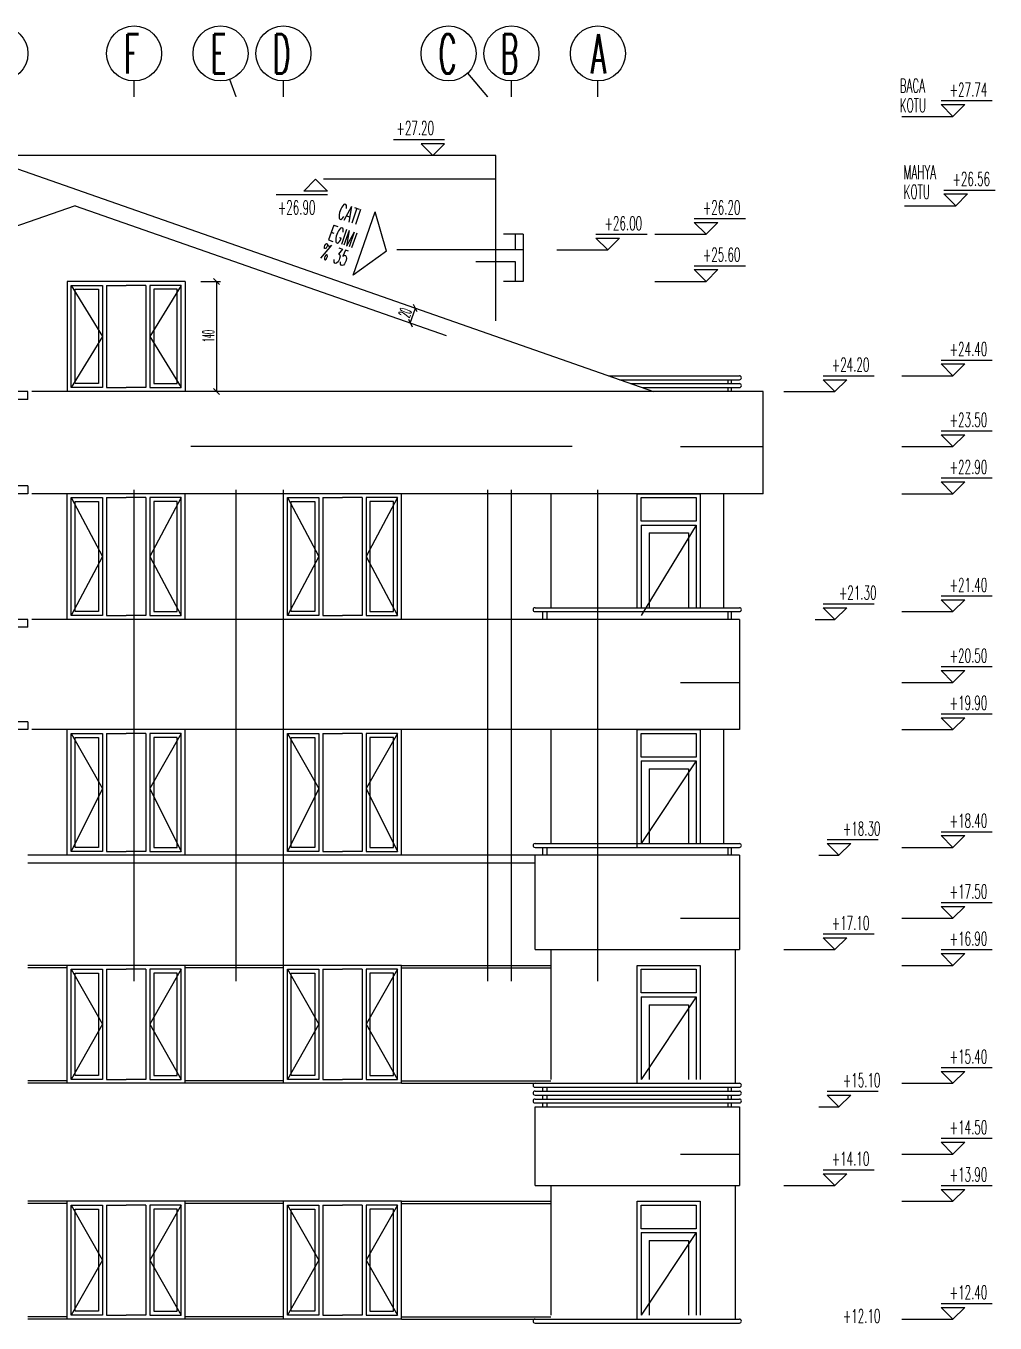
# Model space of a CAD drawing. Extents: x 78 to 306, y -397 to 18.
# Drawn here: x 281.0036 to 281.2501, y -396.6116 to -396.2816 of the extents above; entities that cross this region are included whole.
import ezdxf

# ---------------------------------------------------------------- set-up
doc = ezdxf.new("R2010")
doc.units = 0
doc.header["$LTSCALE"] = 0.5
doc.header["$MEASUREMENT"] = 0
doc.linetypes.add('DASHDOT2', pattern=[0.5, 0.25, -0.125, 0, -0.125])
doc.linetypes.add('DOT2', pattern=[0.125, 0, -0.125])
doc.layers.get('0').update_dxf_attribs({"linetype": 'CONTINUOUS'})
for name, color, linetype in [('AKS', 5, 'DASHDOT2'), ('DUVAR', 6, 'CONTINUOUS'), ('IZDUSUM', 2, 'DOT2'), ('KAPI', 1, 'CONTINUOUS'), ('KOLON', 4, 'CONTINUOUS'), ('OLCU', 31, 'CONTINUOUS'), ('TARAMA', 8, 'CONTINUOUS'), ('TEFRIS', 11, 'CONTINUOUS')]:
    doc.layers.add(name, color=color, linetype=linetype)
doc.styles.add('OLCU', font='romans.shx', dxfattribs={"width": 0.6, "height": 0.125})
doc.styles.add('OLCUIC', font='ROMANS.SHX', dxfattribs={"width": 0.4, "height": 0.15})

msp = doc.modelspace()

# ---------------------------------------------------------------- linework, layer by layer
at = {"color": 0, "linetype": 'ByBlock'}
for p, q in [((281.05289, -396.34731), (281.05139, -396.34581)), ((281.10317, -396.35433), (281.10225, -396.35241)), ((281.10093, -396.35619), (281.10185, -396.3581)), ((281.05139, -396.37381), (281.05289, -396.37531))]:
    msp.add_line(p, q, dxfattribs=at)
at = {"layer": 'AKS'}
for p, q in [((281.12114, -396.29956), (281.11604, -396.29356)), ((281.03114, -396.94956), (281.03114, -396.29556)), ((281.05714, -396.29956), (281.05547, -396.29516)), ((281.06914, -396.94956), (281.06914, -396.29556)), ((281.12714, -396.94956), (281.12714, -396.29556)), ((281.14914, -396.94956), (281.14914, -396.29556)), ((281.05714, -396.94956), (281.05714, -396.29956)), ((281.12114, -396.94956), (281.12114, -396.29956))]:
    msp.add_line(p, q, dxfattribs=at)
at = {"layer": 'DUVAR'}
for p, q in [((280.99514, -396.31572), (281.16325, -396.37456)), ((281.04414, -396.34656), (281.01414, -396.34656)), ((281.01414, -396.34656), (281.01414, -396.37456)), ((281.04414, -396.34656), (281.04414, -396.37456)), ((281.19114, -396.37456), (281.00514, -396.37456)), ((281.19114, -396.40056), (281.19114, -396.37456)), ((281.19114, -396.40056), (281.00514, -396.40056)), ((281.01414, -396.43256), (281.01414, -396.40056)), ((281.04414, -396.40056), (281.01414, -396.40056)), ((281.04414, -396.43256), (281.04414, -396.40056)), ((281.06914, -396.43256), (281.06914, -396.40056)), ((281.09914, -396.40056), (281.06914, -396.40056)), ((281.09914, -396.43256), (281.09914, -396.40056)), ((281.13714, -396.40056), (281.13714, -396.42956)), ((281.18514, -396.43256), (281.00514, -396.43256)), ((281.18514, -396.43256), (281.18514, -396.46056)), ((281.18514, -396.46056), (281.00514, -396.46056)), ((281.01414, -396.49256), (281.01414, -396.46056)), ((281.04414, -396.49256), (281.04414, -396.46056)), ((281.06914, -396.49256), (281.06914, -396.46056)), ((281.09914, -396.49256), (281.09914, -396.46056)), ((281.13714, -396.46056), (281.13714, -396.48956)), ((281.18514, -396.49256), (281.00414, -396.49256)), ((281.13314, -396.49456), (281.00414, -396.49456)), ((281.04414, -396.49256), (281.01414, -396.49256)), ((281.09914, -396.49256), (281.06914, -396.49256)), ((281.13314, -396.51656), (281.13314, -396.49256)), ((281.18514, -396.49256), (281.18514, -396.51656)), ((281.13314, -396.51656), (281.18514, -396.51656)), ((281.13714, -396.51656), (281.13714, -396.54956)), ((281.01414, -396.55056), (281.01414, -396.52056)), ((281.04414, -396.52056), (281.01414, -396.52056)), ((281.04414, -396.55056), (281.04414, -396.52056)), ((281.06914, -396.55056), (281.06914, -396.52056)), ((281.09914, -396.52056), (281.06914, -396.52056)), ((281.09914, -396.55056), (281.09914, -396.52056)), ((281.04414, -396.55056), (281.01414, -396.55056)), ((281.09914, -396.55056), (281.06914, -396.55056)), ((281.13314, -396.55656), (281.18514, -396.55656)), ((281.13314, -396.57656), (281.13314, -396.55656)), ((281.18514, -396.55656), (281.18514, -396.57656)), ((281.13314, -396.57656), (281.18514, -396.57656)), ((281.13714, -396.57656), (281.13714, -396.60956)), ((281.01414, -396.61056), (281.01414, -396.58056)), ((281.04414, -396.58056), (281.01414, -396.58056)), ((281.04414, -396.61056), (281.04414, -396.58056)), ((281.06914, -396.61056), (281.06914, -396.58056)), ((281.09914, -396.58056), (281.06914, -396.58056)), ((281.09914, -396.61056), (281.09914, -396.58056)), ((281.04414, -396.61056), (281.01414, -396.61056)), ((281.09914, -396.61056), (281.06914, -396.61056))]:
    msp.add_line(p, q, dxfattribs=at)
at = {"layer": 'IZDUSUM', "ltscale": 0.5}
for p, q in [((281.12314, -396.32056), (281.07932, -396.32056)), ((281.01614, -396.32731), (280.84114, -396.38856)), ((281.01614, -396.32731), (281.19114, -396.38856)), ((281.12814, -396.33856), (281.12814, -396.33456)), ((281.13014, -396.33856), (281.09796, -396.33856)), ((281.12814, -396.34156), (281.11808, -396.34156)), ((281.12814, -396.34656), (281.12814, -396.34156)), ((281.01514, -396.34756), (281.02314, -396.36056)), ((281.04314, -396.34756), (281.03514, -396.36056)), ((281.02314, -396.36056), (281.01514, -396.37356)), ((281.03514, -396.36056), (281.04314, -396.37356)), ((281.14256, -396.38856), (281.04556, -396.38856)), ((281.17014, -396.38856), (281.19114, -396.38856)), ((281.01514, -396.40156), (281.02314, -396.41656)), ((281.04314, -396.40156), (281.03514, -396.41656)), ((281.07014, -396.40156), (281.07814, -396.41656)), ((281.09814, -396.40156), (281.09014, -396.41656)), ((281.02314, -396.41656), (281.01514, -396.43156)), ((281.03514, -396.41656), (281.04314, -396.43156)), ((281.07814, -396.41656), (281.07014, -396.43156)), ((281.09014, -396.41656), (281.09814, -396.43156)), ((281.17014, -396.44856), (281.18514, -396.44856)), ((281.01514, -396.46156), (281.02314, -396.47556)), ((281.04314, -396.46156), (281.03514, -396.47556)), ((281.07014, -396.46156), (281.07814, -396.47556)), ((281.09814, -396.46156), (281.09014, -396.47556)), ((281.02314, -396.47556), (281.01514, -396.49156)), ((281.03514, -396.47556), (281.04314, -396.49156)), ((281.07814, -396.47556), (281.07014, -396.49156)), ((281.09014, -396.47556), (281.09814, -396.49156)), ((281.17014, -396.50856), (281.18514, -396.50856)), ((281.01514, -396.52156), (281.02314, -396.53556)), ((281.04314, -396.52156), (281.03514, -396.53556)), ((281.07014, -396.52156), (281.07814, -396.53556)), ((281.09814, -396.52156), (281.09014, -396.53556)), ((281.02314, -396.53556), (281.01514, -396.54956)), ((281.03514, -396.53556), (281.04314, -396.54956)), ((281.07814, -396.53556), (281.07014, -396.54956)), ((281.09014, -396.53556), (281.09814, -396.54956)), ((281.17014, -396.56856), (281.18514, -396.56856)), ((281.01514, -396.58156), (281.02314, -396.59556)), ((281.04314, -396.58156), (281.03514, -396.59556)), ((281.07014, -396.58156), (281.07814, -396.59556)), ((281.09814, -396.58156), (281.09014, -396.59556)), ((281.02314, -396.59556), (281.01514, -396.60956)), ((281.03514, -396.59556), (281.04314, -396.60956)), ((281.07814, -396.59556), (281.07014, -396.60956)), ((281.09014, -396.59556), (281.09814, -396.60956))]:
    msp.add_line(p, q, dxfattribs=at)
at = {"layer": 'IZDUSUM', "ltscale": 0.4}
for p, q in [((281.17414, -396.40856), (281.16015, -396.43156)), ((281.17414, -396.46856), (281.16015, -396.48956)), ((281.17414, -396.52856), (281.16015, -396.54956)), ((281.17414, -396.58856), (281.16015, -396.60956))]:
    msp.add_line(p, q, dxfattribs=at)
at = {"layer": 'KAPI', "ltscale": 1.4}
for p, q in [((281.12314, -396.31456), (280.99514, -396.31456)), ((281.12314, -396.35656), (281.12314, -396.31456)), ((281.08689, -396.34496), (281.09243, -396.32889)), ((281.09533, -396.33888), (281.09243, -396.32889)), ((281.09533, -396.33888), (281.08689, -396.34496)), ((281.01514, -396.34756), (281.02314, -396.34756)), ((281.01514, -396.37356), (281.01514, -396.34756)), ((281.01614, -396.34856), (281.02214, -396.34856)), ((281.01614, -396.37256), (281.01614, -396.34856)), ((281.02214, -396.34856), (281.02214, -396.37256)), ((281.02314, -396.34756), (281.02314, -396.37356)), ((281.02414, -396.34756), (281.02914, -396.34756)), ((281.02414, -396.34756), (281.02414, -396.37356)), ((281.03414, -396.34756), (281.02914, -396.34756)), ((281.03414, -396.34756), (281.03414, -396.37356)), ((281.04314, -396.34756), (281.03514, -396.34756)), ((281.03514, -396.34756), (281.03514, -396.37356)), ((281.04214, -396.34856), (281.03614, -396.34856)), ((281.03614, -396.34856), (281.03614, -396.37256)), ((281.04214, -396.37256), (281.04214, -396.34856)), ((281.04314, -396.37356), (281.04314, -396.34756)), ((281.02214, -396.37256), (281.01614, -396.37256)), ((281.03614, -396.37256), (281.04214, -396.37256)), ((281.02314, -396.37356), (281.01514, -396.37356)), ((281.02414, -396.37356), (281.02914, -396.37356)), ((281.03414, -396.37356), (281.02914, -396.37356)), ((281.03514, -396.37356), (281.04314, -396.37356)), ((281.01514, -396.40156), (281.02314, -396.40156)), ((281.01514, -396.43156), (281.01514, -396.40156)), ((281.01614, -396.40256), (281.02214, -396.40256)), ((281.01614, -396.43056), (281.01614, -396.40256)), ((281.02214, -396.40256), (281.02214, -396.43056)), ((281.02314, -396.40156), (281.02314, -396.43156)), ((281.02414, -396.40156), (281.02914, -396.40156)), ((281.02414, -396.40156), (281.02414, -396.43156)), ((281.03414, -396.40156), (281.02914, -396.40156)), ((281.03414, -396.40156), (281.03414, -396.43156)), ((281.04314, -396.40156), (281.03514, -396.40156)), ((281.03514, -396.40156), (281.03514, -396.43156)), ((281.04214, -396.40256), (281.03614, -396.40256)), ((281.03614, -396.40256), (281.03614, -396.43056)), ((281.04214, -396.43056), (281.04214, -396.40256)), ((281.04314, -396.43156), (281.04314, -396.40156)), ((281.07014, -396.40156), (281.07814, -396.40156)), ((281.07014, -396.43156), (281.07014, -396.40156)), ((281.07114, -396.40256), (281.07714, -396.40256)), ((281.07114, -396.43056), (281.07114, -396.40256)), ((281.07714, -396.40256), (281.07714, -396.43056)), ((281.07814, -396.40156), (281.07814, -396.43156)), ((281.07914, -396.40156), (281.08414, -396.40156)), ((281.07914, -396.40156), (281.07914, -396.43156)), ((281.08914, -396.40156), (281.08414, -396.40156)), ((281.08914, -396.40156), (281.08914, -396.43156)), ((281.09814, -396.40156), (281.09014, -396.40156)), ((281.09014, -396.40156), (281.09014, -396.43156)), ((281.09714, -396.40256), (281.09114, -396.40256)), ((281.09114, -396.40256), (281.09114, -396.43056)), ((281.09714, -396.43056), (281.09714, -396.40256)), ((281.09814, -396.43156), (281.09814, -396.40156)), ((281.15915, -396.42956), (281.15915, -396.40056)), ((281.15915, -396.40056), (281.17514, -396.40056)), ((281.16015, -396.40156), (281.17414, -396.40156)), ((281.16015, -396.40756), (281.16015, -396.40156)), ((281.17414, -396.40156), (281.17414, -396.40756)), ((281.17514, -396.40056), (281.17514, -396.42956)), ((281.18114, -396.42956), (281.18114, -396.40056)), ((281.17414, -396.40756), (281.16015, -396.40756)), ((281.16015, -396.40856), (281.17414, -396.40856)), ((281.16015, -396.40856), (281.16015, -396.42956)), ((281.17414, -396.40856), (281.17414, -396.42956)), ((281.16215, -396.41056), (281.17214, -396.41056)), ((281.16215, -396.41056), (281.16215, -396.42956)), ((281.17214, -396.41056), (281.17214, -396.42956)), ((281.02314, -396.43156), (281.01514, -396.43156)), ((281.02214, -396.43056), (281.01614, -396.43056)), ((281.02414, -396.43156), (281.02914, -396.43156)), ((281.03414, -396.43156), (281.02914, -396.43156)), ((281.03514, -396.43156), (281.04314, -396.43156)), ((281.03614, -396.43056), (281.04214, -396.43056)), ((281.07814, -396.43156), (281.07014, -396.43156)), ((281.07714, -396.43056), (281.07114, -396.43056)), ((281.07914, -396.43156), (281.08414, -396.43156)), ((281.08914, -396.43156), (281.08414, -396.43156)), ((281.09014, -396.43156), (281.09814, -396.43156)), ((281.09114, -396.43056), (281.09714, -396.43056)), ((281.13314, -396.42956), (281.18514, -396.42956)), ((281.13314, -396.43056), (281.18514, -396.43056)), ((281.13514, -396.43256), (281.13514, -396.43056)), ((281.13614, -396.43056), (281.13614, -396.43256)), ((281.18214, -396.43056), (281.18214, -396.43256)), ((281.18314, -396.43256), (281.18314, -396.43056)), ((281.01514, -396.46156), (281.02314, -396.46156)), ((281.01514, -396.49156), (281.01514, -396.46156)), ((281.02314, -396.46156), (281.02314, -396.49156)), ((281.02414, -396.46156), (281.02914, -396.46156)), ((281.02414, -396.46156), (281.02414, -396.49156)), ((281.03414, -396.46156), (281.02914, -396.46156)), ((281.03414, -396.46156), (281.03414, -396.49156)), ((281.04314, -396.46156), (281.03514, -396.46156)), ((281.03514, -396.46156), (281.03514, -396.49156)), ((281.04314, -396.49156), (281.04314, -396.46156)), ((281.07014, -396.46156), (281.07814, -396.46156)), ((281.07014, -396.49156), (281.07014, -396.46156)), ((281.07814, -396.46156), (281.07814, -396.49156)), ((281.07914, -396.46156), (281.08414, -396.46156)), ((281.07914, -396.46156), (281.07914, -396.49156)), ((281.08914, -396.46156), (281.08414, -396.46156)), ((281.08914, -396.46156), (281.08914, -396.49156)), ((281.09814, -396.46156), (281.09014, -396.46156)), ((281.09014, -396.46156), (281.09014, -396.49156)), ((281.09814, -396.49156), (281.09814, -396.46156)), ((281.15915, -396.46056), (281.17514, -396.46056)), ((281.15915, -396.49056), (281.15915, -396.46056)), ((281.15915, -396.46056), (281.17514, -396.46056)), ((281.16015, -396.46156), (281.17414, -396.46156)), ((281.16015, -396.46756), (281.16015, -396.46156)), ((281.17414, -396.46156), (281.17414, -396.46756)), ((281.17514, -396.46056), (281.17514, -396.48956)), ((281.18114, -396.48956), (281.18114, -396.46056)), ((281.01614, -396.46256), (281.02214, -396.46256)), ((281.01614, -396.49056), (281.01614, -396.46256)), ((281.02214, -396.46256), (281.02214, -396.49056)), ((281.04214, -396.46256), (281.03614, -396.46256)), ((281.03614, -396.46256), (281.03614, -396.49056)), ((281.04214, -396.49056), (281.04214, -396.46256)), ((281.07114, -396.46256), (281.07714, -396.46256)), ((281.07114, -396.49056), (281.07114, -396.46256)), ((281.07714, -396.46256), (281.07714, -396.49056)), ((281.09714, -396.46256), (281.09114, -396.46256)), ((281.09114, -396.46256), (281.09114, -396.49056)), ((281.09714, -396.49056), (281.09714, -396.46256)), ((281.17414, -396.46756), (281.16015, -396.46756)), ((281.16015, -396.46856), (281.17414, -396.46856)), ((281.16015, -396.46856), (281.16015, -396.48956)), ((281.17414, -396.46856), (281.17414, -396.48956)), ((281.16215, -396.47056), (281.17214, -396.47056)), ((281.16215, -396.47056), (281.16215, -396.48956)), ((281.17214, -396.47056), (281.17214, -396.48956)), ((281.02314, -396.49156), (281.01514, -396.49156)), ((281.02214, -396.49056), (281.01614, -396.49056)), ((281.02414, -396.49156), (281.02914, -396.49156)), ((281.03414, -396.49156), (281.02914, -396.49156)), ((281.03514, -396.49156), (281.04314, -396.49156)), ((281.03614, -396.49056), (281.04214, -396.49056)), ((281.07814, -396.49156), (281.07014, -396.49156)), ((281.07714, -396.49056), (281.07114, -396.49056)), ((281.07914, -396.49156), (281.08414, -396.49156)), ((281.08914, -396.49156), (281.08414, -396.49156)), ((281.09014, -396.49156), (281.09814, -396.49156)), ((281.09114, -396.49056), (281.09714, -396.49056)), ((281.13314, -396.48956), (281.18514, -396.48956)), ((281.13314, -396.49056), (281.18514, -396.49056)), ((281.13514, -396.49256), (281.13514, -396.49056)), ((281.13614, -396.49056), (281.13614, -396.49256)), ((281.18214, -396.49056), (281.18214, -396.49256)), ((281.18314, -396.49256), (281.18314, -396.49056)), ((281.18414, -396.55056), (281.18414, -396.51656)), ((281.15915, -396.55056), (281.15915, -396.52056)), ((281.15915, -396.52056), (281.17514, -396.52056)), ((281.17514, -396.52056), (281.17514, -396.54956)), ((281.01514, -396.52156), (281.02314, -396.52156)), ((281.01514, -396.54956), (281.01514, -396.52156)), ((281.01614, -396.52256), (281.02214, -396.52256)), ((281.01614, -396.54856), (281.01614, -396.52256)), ((281.02214, -396.52256), (281.02214, -396.54856)), ((281.02314, -396.52156), (281.02314, -396.54956)), ((281.02414, -396.52156), (281.02914, -396.52156)), ((281.02414, -396.52156), (281.02414, -396.54956)), ((281.03414, -396.52156), (281.02914, -396.52156)), ((281.03414, -396.52156), (281.03414, -396.54956)), ((281.04314, -396.52156), (281.03514, -396.52156)), ((281.03514, -396.52156), (281.03514, -396.54956)), ((281.04214, -396.52256), (281.03614, -396.52256)), ((281.03614, -396.52256), (281.03614, -396.54856)), ((281.04214, -396.54856), (281.04214, -396.52256)), ((281.04314, -396.54956), (281.04314, -396.52156)), ((281.07014, -396.52156), (281.07814, -396.52156)), ((281.07014, -396.54956), (281.07014, -396.52156)), ((281.07114, -396.52256), (281.07714, -396.52256)), ((281.07114, -396.54856), (281.07114, -396.52256)), ((281.07714, -396.52256), (281.07714, -396.54856)), ((281.07814, -396.52156), (281.07814, -396.54956)), ((281.07914, -396.52156), (281.08414, -396.52156)), ((281.07914, -396.52156), (281.07914, -396.54956)), ((281.08914, -396.52156), (281.08414, -396.52156)), ((281.08914, -396.52156), (281.08914, -396.54956)), ((281.09814, -396.52156), (281.09014, -396.52156)), ((281.09014, -396.52156), (281.09014, -396.54956)), ((281.09714, -396.52256), (281.09114, -396.52256)), ((281.09114, -396.52256), (281.09114, -396.54856)), ((281.09714, -396.54856), (281.09714, -396.52256)), ((281.09814, -396.54956), (281.09814, -396.52156)), ((281.16015, -396.52156), (281.17414, -396.52156)), ((281.16015, -396.52756), (281.16015, -396.52156)), ((281.17414, -396.52156), (281.17414, -396.52756)), ((281.17414, -396.52756), (281.16015, -396.52756)), ((281.16015, -396.52856), (281.17414, -396.52856)), ((281.16015, -396.52856), (281.16015, -396.54956)), ((281.16215, -396.53056), (281.17214, -396.53056)), ((281.16215, -396.53056), (281.16215, -396.54956)), ((281.17214, -396.53056), (281.17214, -396.54956)), ((281.17414, -396.52856), (281.17414, -396.54956)), ((281.02314, -396.54956), (281.01514, -396.54956)), ((281.02214, -396.54856), (281.01614, -396.54856)), ((281.02414, -396.54956), (281.02914, -396.54956)), ((281.03414, -396.54956), (281.02914, -396.54956)), ((281.03514, -396.54956), (281.04314, -396.54956)), ((281.03614, -396.54856), (281.04214, -396.54856)), ((281.07814, -396.54956), (281.07014, -396.54956)), ((281.07714, -396.54856), (281.07114, -396.54856)), ((281.07914, -396.54956), (281.08414, -396.54956)), ((281.08914, -396.54956), (281.08414, -396.54956)), ((281.09014, -396.54956), (281.09814, -396.54956)), ((281.09114, -396.54856), (281.09714, -396.54856)), ((281.13314, -396.55056), (281.18514, -396.55056)), ((281.13314, -396.55156), (281.18514, -396.55156)), ((281.13314, -396.55256), (281.18514, -396.55256)), ((281.13314, -396.55356), (281.18514, -396.55356)), ((281.13514, -396.55256), (281.13514, -396.55156)), ((281.13514, -396.55456), (281.13514, -396.55356)), ((281.13614, -396.55156), (281.13614, -396.55256)), ((281.13614, -396.55356), (281.13614, -396.55456)), ((281.18214, -396.55156), (281.18214, -396.55256)), ((281.18214, -396.55356), (281.18214, -396.55456)), ((281.18314, -396.55256), (281.18314, -396.55156)), ((281.18314, -396.55456), (281.18314, -396.55356)), ((281.13314, -396.55456), (281.18514, -396.55456)), ((281.13314, -396.55556), (281.18514, -396.55556)), ((281.13514, -396.55656), (281.13514, -396.55556)), ((281.13614, -396.55556), (281.13614, -396.55656)), ((281.18214, -396.55556), (281.18214, -396.55656)), ((281.18314, -396.55656), (281.18314, -396.55556)), ((281.18414, -396.61056), (281.18414, -396.57656)), ((281.15915, -396.61056), (281.15915, -396.58056)), ((281.15915, -396.58056), (281.17514, -396.58056)), ((281.17514, -396.58056), (281.17514, -396.60956)), ((281.01514, -396.58156), (281.02314, -396.58156)), ((281.01514, -396.60956), (281.01514, -396.58156)), ((281.01614, -396.58256), (281.02214, -396.58256)), ((281.01614, -396.60856), (281.01614, -396.58256)), ((281.02214, -396.58256), (281.02214, -396.60856)), ((281.02314, -396.58156), (281.02314, -396.60956)), ((281.02414, -396.58156), (281.02914, -396.58156)), ((281.02414, -396.58156), (281.02414, -396.60956)), ((281.03414, -396.58156), (281.02914, -396.58156)), ((281.03414, -396.58156), (281.03414, -396.60956)), ((281.04314, -396.58156), (281.03514, -396.58156)), ((281.03514, -396.58156), (281.03514, -396.60956)), ((281.04214, -396.58256), (281.03614, -396.58256)), ((281.03614, -396.58256), (281.03614, -396.60856)), ((281.04214, -396.60856), (281.04214, -396.58256)), ((281.04314, -396.60956), (281.04314, -396.58156)), ((281.07014, -396.58156), (281.07814, -396.58156)), ((281.07014, -396.60956), (281.07014, -396.58156)), ((281.07114, -396.58256), (281.07714, -396.58256)), ((281.07114, -396.60856), (281.07114, -396.58256)), ((281.07714, -396.58256), (281.07714, -396.60856)), ((281.07814, -396.58156), (281.07814, -396.60956)), ((281.07914, -396.58156), (281.08414, -396.58156)), ((281.07914, -396.58156), (281.07914, -396.60956)), ((281.08914, -396.58156), (281.08414, -396.58156)), ((281.08914, -396.58156), (281.08914, -396.60956)), ((281.09814, -396.58156), (281.09014, -396.58156)), ((281.09014, -396.58156), (281.09014, -396.60956)), ((281.09714, -396.58256), (281.09114, -396.58256)), ((281.09114, -396.58256), (281.09114, -396.60856)), ((281.09714, -396.60856), (281.09714, -396.58256)), ((281.09814, -396.60956), (281.09814, -396.58156)), ((281.16015, -396.58156), (281.17414, -396.58156)), ((281.16015, -396.58756), (281.16015, -396.58156)), ((281.17414, -396.58156), (281.17414, -396.58756)), ((281.17414, -396.58756), (281.16015, -396.58756)), ((281.16015, -396.58856), (281.17414, -396.58856)), ((281.16015, -396.58856), (281.16015, -396.60956)), ((281.16215, -396.59056), (281.17214, -396.59056)), ((281.16215, -396.59056), (281.16215, -396.60956)), ((281.17214, -396.59056), (281.17214, -396.60956)), ((281.17414, -396.58856), (281.17414, -396.60956)), ((281.02314, -396.60956), (281.01514, -396.60956)), ((281.02214, -396.60856), (281.01614, -396.60856)), ((281.02414, -396.60956), (281.02914, -396.60956)), ((281.03414, -396.60956), (281.02914, -396.60956)), ((281.03514, -396.60956), (281.04314, -396.60956)), ((281.03614, -396.60856), (281.04214, -396.60856)), ((281.07814, -396.60956), (281.07014, -396.60956)), ((281.07714, -396.60856), (281.07114, -396.60856)), ((281.07914, -396.60956), (281.08414, -396.60956)), ((281.08914, -396.60956), (281.08414, -396.60956)), ((281.09014, -396.60956), (281.09814, -396.60956)), ((281.09114, -396.60856), (281.09714, -396.60856)), ((281.13314, -396.61056), (281.18514, -396.61056)), ((281.13314, -396.61156), (281.18514, -396.61156))]:
    msp.add_line(p, q, dxfattribs=at)
for centre, start, end in [((281.13314, -396.43006), 90, 270), ((281.18514, -396.43006), 270, 90), ((281.13314, -396.49006), 90, 270), ((281.18514, -396.49006), 270, 90), ((281.13314, -396.55106), 90, 270), ((281.18514, -396.55106), 270, 90), ((281.13314, -396.55306), 90, 270), ((281.18514, -396.55306), 270, 90), ((281.13314, -396.55506), 90, 270), ((281.18514, -396.55506), 270, 90), ((281.13314, -396.61106), 90, 270), ((281.18514, -396.61106), 270, 90)]:
    msp.add_arc(centre, 0.0005, start, end, dxfattribs=at)
at = {"layer": 'KOLON', "ltscale": 1.4}
for p, q in [((281.00414, -396.37456), (280.90514, -396.37456)), ((281.00414, -396.37656), (281.00414, -396.37456)), ((281.00414, -396.37656), (280.90514, -396.37656)), ((281.00414, -396.39856), (280.90514, -396.39856)), ((281.00414, -396.39856), (281.00414, -396.40056)), ((281.00414, -396.43256), (280.90514, -396.43256)), ((281.00414, -396.43456), (280.90514, -396.43456)), ((281.00414, -396.43456), (281.00414, -396.43256)), ((281.00414, -396.45856), (280.90514, -396.45856)), ((281.00414, -396.45856), (281.00414, -396.46056)), ((281.00414, -396.46056), (280.90514, -396.46056))]:
    msp.add_line(p, q, dxfattribs=at)
at = {"layer": 'KOLON'}
msp.add_line((281.00414, -396.40056), (280.90514, -396.40056), dxfattribs=at)
at = {"layer": 'OLCU'}
for p, q in [((281.23643, -396.30056), (281.24943, -396.30056)), ((281.23943, -396.30456), (281.23643, -396.30156)), ((281.23643, -396.30156), (281.24243, -396.30156)), ((281.23943, -396.30456), (281.24243, -396.30156)), ((281.22643, -396.30456), (281.23943, -396.30456)), ((281.11014, -396.31056), (281.09714, -396.31056)), ((281.10714, -396.31456), (281.10414, -396.31156)), ((281.11014, -396.31156), (281.10414, -396.31156)), ((281.10714, -396.31456), (281.11014, -396.31156)), ((281.07732, -396.32056), (281.07432, -396.32356)), ((281.07732, -396.32056), (281.08032, -396.32356)), ((281.23714, -396.32331), (281.25014, -396.32331)), ((281.08032, -396.32456), (281.06732, -396.32456)), ((281.08032, -396.32356), (281.07432, -396.32356)), ((281.24014, -396.32731), (281.23714, -396.32431)), ((281.23714, -396.32431), (281.24314, -396.32431)), ((281.24014, -396.32731), (281.24314, -396.32431)), ((281.22714, -396.32731), (281.24014, -396.32731)), ((281.17364, -396.33056), (281.18664, -396.33056)), ((281.17664, -396.33456), (281.17364, -396.33156)), ((281.17364, -396.33156), (281.17964, -396.33156)), ((281.17664, -396.33456), (281.17964, -396.33156)), ((281.14864, -396.33456), (281.16164, -396.33456)), ((281.15164, -396.33856), (281.14864, -396.33556)), ((281.14864, -396.33556), (281.15464, -396.33556)), ((281.15164, -396.33856), (281.15464, -396.33556)), ((281.16364, -396.33456), (281.17664, -396.33456)), ((281.13864, -396.33856), (281.15164, -396.33856)), ((281.17364, -396.34256), (281.18664, -396.34256)), ((281.17664, -396.34656), (281.17364, -396.34356)), ((281.17364, -396.34356), (281.17964, -396.34356)), ((281.17664, -396.34656), (281.17964, -396.34356)), ((281.16364, -396.34656), (281.17664, -396.34656)), ((281.23643, -396.36656), (281.24943, -396.36656)), ((281.23943, -396.37056), (281.23643, -396.36756)), ((281.23643, -396.36756), (281.24243, -396.36756)), ((281.23943, -396.37056), (281.24243, -396.36756)), ((281.20643, -396.37056), (281.21943, -396.37056)), ((281.20943, -396.37456), (281.20643, -396.37156)), ((281.20643, -396.37156), (281.21243, -396.37156)), ((281.20943, -396.37456), (281.21243, -396.37156)), ((281.22643, -396.37056), (281.23943, -396.37056)), ((281.19643, -396.37456), (281.20943, -396.37456)), ((281.23643, -396.38456), (281.24943, -396.38456)), ((281.23943, -396.38856), (281.23643, -396.38556)), ((281.23643, -396.38556), (281.24243, -396.38556)), ((281.23943, -396.38856), (281.24243, -396.38556)), ((281.22643, -396.38856), (281.23943, -396.38856)), ((281.23643, -396.39656), (281.24943, -396.39656)), ((281.23943, -396.40056), (281.23643, -396.39756)), ((281.23643, -396.39756), (281.24243, -396.39756)), ((281.23943, -396.40056), (281.24243, -396.39756)), ((281.22643, -396.40056), (281.23943, -396.40056)), ((281.20643, -396.42856), (281.21943, -396.42856)), ((281.23643, -396.42656), (281.24943, -396.42656)), ((281.23943, -396.43056), (281.23643, -396.42756)), ((281.23643, -396.42756), (281.24243, -396.42756)), ((281.23943, -396.43056), (281.24243, -396.42756)), ((281.20943, -396.43256), (281.20643, -396.42956)), ((281.20643, -396.42956), (281.21243, -396.42956)), ((281.20943, -396.43256), (281.21243, -396.42956)), ((281.22643, -396.43056), (281.23943, -396.43056)), ((281.20435, -396.43256), (281.20943, -396.43256)), ((281.23643, -396.44456), (281.24943, -396.44456)), ((281.22643, -396.44856), (281.23943, -396.44856)), ((281.23943, -396.44856), (281.23643, -396.44556)), ((281.23643, -396.44556), (281.24243, -396.44556)), ((281.23943, -396.44856), (281.24243, -396.44556)), ((281.23643, -396.45656), (281.24943, -396.45656)), ((281.23943, -396.46056), (281.23643, -396.45756)), ((281.23643, -396.45756), (281.24243, -396.45756)), ((281.23943, -396.46056), (281.24243, -396.45756)), ((281.22643, -396.46056), (281.23943, -396.46056)), ((281.23643, -396.48656), (281.24943, -396.48656)), ((281.23943, -396.49056), (281.23643, -396.48756)), ((281.23643, -396.48756), (281.24243, -396.48756)), ((281.23943, -396.49056), (281.24243, -396.48756)), ((281.20743, -396.48856), (281.22043, -396.48856)), ((281.21043, -396.49256), (281.20743, -396.48956)), ((281.20743, -396.48956), (281.21343, -396.48956)), ((281.21043, -396.49256), (281.21343, -396.48956)), ((281.22643, -396.49056), (281.23943, -396.49056)), ((281.20535, -396.49256), (281.21043, -396.49256)), ((281.23643, -396.50456), (281.24943, -396.50456)), ((281.23943, -396.50856), (281.23643, -396.50556)), ((281.23643, -396.50556), (281.24243, -396.50556)), ((281.23943, -396.50856), (281.24243, -396.50556)), ((281.22643, -396.50856), (281.23943, -396.50856)), ((281.20643, -396.51256), (281.21943, -396.51256)), ((281.20943, -396.51656), (281.20643, -396.51356)), ((281.20643, -396.51356), (281.21243, -396.51356)), ((281.20943, -396.51656), (281.21243, -396.51356)), ((281.19643, -396.51656), (281.20943, -396.51656)), ((281.23643, -396.51656), (281.24943, -396.51656)), ((281.23943, -396.52056), (281.23643, -396.51756)), ((281.23643, -396.51756), (281.24243, -396.51756)), ((281.23943, -396.52056), (281.24243, -396.51756)), ((281.22643, -396.52056), (281.23943, -396.52056)), ((281.23643, -396.54656), (281.24943, -396.54656)), ((281.23943, -396.55056), (281.23643, -396.54756)), ((281.23643, -396.54756), (281.24243, -396.54756)), ((281.23943, -396.55056), (281.24243, -396.54756)), ((281.22643, -396.55056), (281.23943, -396.55056)), ((281.20743, -396.55256), (281.22043, -396.55256)), ((281.21043, -396.55656), (281.20743, -396.55356)), ((281.20743, -396.55356), (281.21343, -396.55356)), ((281.21043, -396.55656), (281.21343, -396.55356)), ((281.20535, -396.55656), (281.21043, -396.55656)), ((281.23643, -396.56456), (281.24943, -396.56456)), ((281.23943, -396.56856), (281.23643, -396.56556)), ((281.23643, -396.56556), (281.24243, -396.56556)), ((281.23943, -396.56856), (281.24243, -396.56556)), ((281.22643, -396.56856), (281.23943, -396.56856)), ((281.20643, -396.57256), (281.21943, -396.57256)), ((281.20943, -396.57656), (281.20643, -396.57356)), ((281.20643, -396.57356), (281.21243, -396.57356)), ((281.20943, -396.57656), (281.21243, -396.57356)), ((281.19643, -396.57656), (281.20943, -396.57656)), ((281.23643, -396.57656), (281.24943, -396.57656)), ((281.22643, -396.58056), (281.23943, -396.58056)), ((281.23943, -396.58056), (281.23643, -396.57756)), ((281.23643, -396.57756), (281.24243, -396.57756)), ((281.23943, -396.58056), (281.24243, -396.57756)), ((281.23643, -396.60656), (281.24943, -396.60656)), ((281.23943, -396.61056), (281.23643, -396.60756)), ((281.23643, -396.60756), (281.24243, -396.60756)), ((281.23943, -396.61056), (281.24243, -396.60756)), ((281.22643, -396.61056), (281.23943, -396.61056))]:
    msp.add_line(p, q, dxfattribs=at)
at = {"layer": 'OLCU', "ltscale": 1.4}
msp.add_line((281.10139, -396.35715), (281.10271, -396.35337), dxfattribs=at)
at = {"layer": 'TARAMA', "ltscale": 1.4}
for p, q in [((281.13014, -396.33456), (281.12514, -396.33456)), ((281.13014, -396.33456), (281.13014, -396.34656)), ((281.04814, -396.34656), (281.05314, -396.34656)), ((281.05214, -396.34656), (281.05214, -396.37456)), ((281.13014, -396.34656), (281.12514, -396.34656)), ((281.15182, -396.37056), (281.18514, -396.37056)), ((281.15468, -396.37156), (281.18514, -396.37156)), ((281.15754, -396.37256), (281.18514, -396.37256)), ((281.18214, -396.37156), (281.18214, -396.37256)), ((281.18314, -396.37256), (281.18314, -396.37156)), ((281.1604, -396.37356), (281.18514, -396.37356)), ((281.18214, -396.37356), (281.18214, -396.37456)), ((281.18314, -396.37456), (281.18314, -396.37356)), ((281.01414, -396.52056), (281.00414, -396.52056)), ((281.01414, -396.52116), (281.00414, -396.52116)), ((281.06914, -396.52056), (281.04414, -396.52056)), ((281.06914, -396.52116), (281.04414, -396.52116)), ((281.09914, -396.52056), (281.13714, -396.52056)), ((281.09914, -396.52116), (281.13714, -396.52116)), ((281.01414, -396.54996), (281.00414, -396.54996)), ((281.01414, -396.55056), (281.00414, -396.55056)), ((281.06914, -396.54996), (281.04414, -396.54996)), ((281.06914, -396.55056), (281.04414, -396.55056)), ((281.09914, -396.54996), (281.13714, -396.54996)), ((281.09914, -396.55056), (281.13714, -396.55056)), ((281.01414, -396.58056), (281.00414, -396.58056)), ((281.06914, -396.58056), (281.04414, -396.58056)), ((281.09914, -396.58056), (281.13714, -396.58056)), ((281.01414, -396.58116), (281.00414, -396.58116)), ((281.06914, -396.58116), (281.04414, -396.58116)), ((281.09914, -396.58116), (281.13714, -396.58116)), ((281.01414, -396.60996), (281.00414, -396.60996)), ((281.06914, -396.60996), (281.04414, -396.60996)), ((281.09914, -396.60996), (281.13714, -396.60996)), ((281.01414, -396.61056), (281.00414, -396.61056)), ((281.06914, -396.61056), (281.04414, -396.61056)), ((281.09914, -396.61056), (281.13714, -396.61056))]:
    msp.add_line(p, q, dxfattribs=at)
for centre in [(281.18514, -396.37106), (281.18514, -396.37306)]:
    msp.add_arc(centre, 0.0005, 270, 90, dxfattribs=at)
at = {"layer": 'TEFRIS'}
for centre in [(280.99714, -396.28856), (281.03114, -396.28856), (281.05314, -396.28856), (281.06914, -396.28856), (281.11114, -396.28856), (281.12714, -396.28856), (281.14914, -396.28856)]:
    msp.add_circle(centre, 0.007, dxfattribs=at)

# ---------------------------------------------------------------- texts
at = {"layer": 'KAPI', "ltscale": 1.4, "style": 'OLCU', "width": 0.5}
for s, p in [('CATI', (281.08269, -396.33041)), ('EGIMI', (281.08031, -396.3359)), ('%%% 35', (281.07832, -396.34054))]:
    msp.add_text(s, height=0.004, rotation=341, dxfattribs=at).set_placement(p)
at = {"layer": 'KOLON', "style": 'OLCU', "width": 0.5}
for s, p in [('F', (281.02863, -396.29369)), ('E', (281.05063, -396.29369)), ('D', (281.06639, -396.29369)), ('C', (281.10863, -396.29369)), ('B', (281.12439, -396.29369)), ('A', (281.14734, -396.29369))]:
    msp.add_text(s, height=0.01, dxfattribs=at).set_placement(p)
at = {"layer": 'OLCU', "style": 'OLCU', "width": 0.55}
for s, p in [('BACA', (281.2259, -396.29851)), ('+27.74', (281.2386, -396.29951)), ('KOTU', (281.2259, -396.30351)), ('+27.20', (281.09787, -396.30928)), ('MAHYA', (281.2269, -396.32051)), ('+26.56', (281.23931, -396.32226)), ('KOTU', (281.2269, -396.32551)), ('+26.90', (281.06771, -396.32951)), ('+26.20', (281.17581, -396.32951)), ('+26.00', (281.15081, -396.33351)), ('+25.60', (281.17581, -396.34151)), ('+24.40', (281.2386, -396.36551)), ('+24.20', (281.2086, -396.36951)), ('+23.50', (281.2386, -396.38351)), ('+22.90', (281.2386, -396.39551)), ('+21.40', (281.2386, -396.42551)), ('+21.30', (281.21043, -396.42751)), ('+20.50', (281.2386, -396.44351)), ('+19.90', (281.2386, -396.45551)), ('+18.30', (281.21143, -396.48751)), ('+18.40', (281.2386, -396.48551)), ('+17.50', (281.2386, -396.50351)), ('+17.10', (281.2086, -396.51151)), ('+16.90', (281.2386, -396.51551)), ('+15.40', (281.2386, -396.54551)), ('+15.10', (281.21143, -396.55151)), ('+14.50', (281.2386, -396.56351)), ('+14.10', (281.2086, -396.57151)), ('+13.90', (281.2386, -396.57551)), ('+12.40', (281.2386, -396.60551)), ('+12.10', (281.21143, -396.61151))]:
    msp.add_text(s, height=0.0035, dxfattribs=at).set_placement(p)
at = {"layer": 'OLCU', "style": 'OLCUIC', "width": 0.4}
msp.add_text('20', height=0.003, rotation=70.71, dxfattribs=at).set_placement((281.10116, -396.35598))
at = {"layer": 'TARAMA', "style": 'OLCUIC', "width": 0.4}
msp.add_text('140', height=0.003, rotation=90, dxfattribs=at).set_placement((281.05154, -396.36199))

doc.saveas('drawing.dxf')
